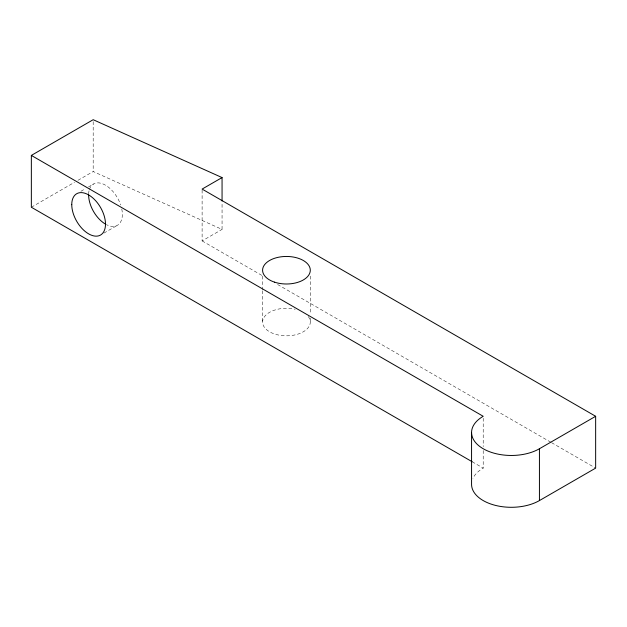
<?xml version="1.0" encoding="UTF-8"?>
<svg xmlns="http://www.w3.org/2000/svg" width="627" height="627" viewBox="0 0 627 627"><rect width="100%" height="100%" fill="white"/><g stroke="black" fill="none" stroke-linecap="round" stroke-linejoin="round"><path stroke-width="0.47" stroke-dasharray="3.13 2.35" d="M31.35 207.239L74.55 182.292M77.944 180.333L93.188 171.532L222.06 229.396L222.06 202.019M80.914 191.298L85.131 188.86M88.501 186.917L93.564 183.993M103.925 233.095L117.414 225.305M202.113 190.059L202.113 240.909L222.06 229.396M202.113 240.909L263.183 276.17M277.596 284.493L550.702 442.16M551.548 442.654L595.65 468.118M472.194 461.754L483.213 468.118A39.752 22.948 0 0 0 472.923 478.401M483.213 418.24L483.213 446.604M483.213 450.515L483.213 468.118M310.294 276.092L310.294 314.229M310.294 318.148L310.294 322.059M262.595 276.092L262.595 289.784M262.595 290.763L262.595 322.059M93.188 121.662L93.188 171.532M308.233 316.455A23.85 13.77 0 0 1 290.121 335.664A23.85 13.77 0 0 1 262.737 320.546A23.85 13.77 0 0 1 295.16 309.236M121.779 209.018A23.85 13.77 60 0 1 106.371 224.607M88.65 193.915A23.85 13.77 60 0 1 89.199 190.208M89.449 189.378A23.85 13.77 60 0 1 104.348 184.565A23.85 13.77 60 0 1 120.682 204.966"/><path stroke-width="0.94" d="M472.194 461.754L31.35 207.239L31.35 155.41L93.188 119.702L222.06 177.574L222.06 201.04M222.06 177.574L202.113 189.08L595.65 416.289L595.65 468.118L539.432 500.573A39.752 22.948 0 0 1 496.106 505.55A39.752 22.948 0 0 1 471.567 484.342L471.567 432.52M31.35 155.41L483.213 416.289A39.752 22.948 0 0 0 483.213 448.744A39.752 22.948 0 0 0 539.432 448.744L595.65 416.289M539.432 448.744L539.432 500.573M105.493 224.129A23.85 13.77 60 0 1 88.626 194.911M274.516 282.15A23.85 13.77 0 0 0 310.294 270.229A23.85 13.77 0 0 0 274.516 258.3A23.85 13.77 0 0 0 274.516 282.15M71.76 204.653A23.85 13.77 60 0 0 97.06 236.12A23.85 13.77 60 0 0 97.06 202.388A23.85 13.77 60 0 0 71.76 204.653"/></g></svg>
